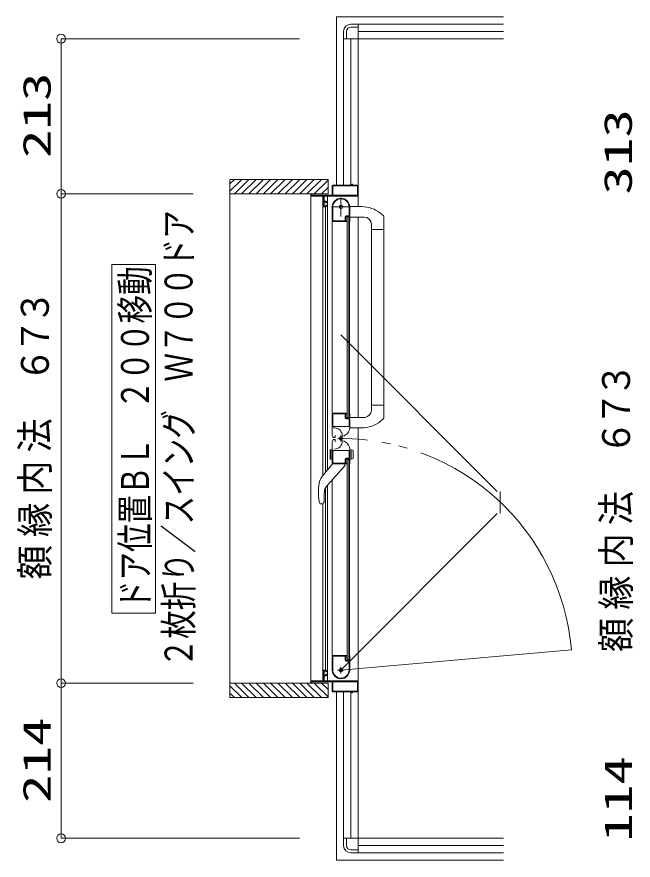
# Model space of a CAD drawing. Units: millimetres on the paper. Extents: x -305 to 305, y -152 to 152.
# Drawn here: x -140.9 to -98.5, y 16.1 to 74.1 of the extents above; entities that cross this region are included whole.
import ezdxf
from ezdxf.enums import TextEntityAlignment as Align

# ---------------------------------------------------------------- set-up
doc = ezdxf.new("R2010")
doc.units = ezdxf.units.MM
doc.linetypes.add('LONG_CHAIN', pattern=[21, 18, -1, 1, -1])
doc.linetypes.add('LONG_DOUBLE_CHAIN', pattern=[21.8, 18, -1, 0.6, -0.6, 0.6, -1])
doc.layers.add('0-0_0', color=7, linetype='Continuous', lineweight=9)
doc.layers.add('0-1_VIEW0001', color=7, linetype='Continuous', lineweight=9)
doc.styles.add('ＭＳ ゴシック', font='')
doc.styles.get('ＭＳ ゴシック').set_extended_font_data('MS Gothic')

# ---------------------------------------------------------------- blocks, each defined once
blk = doc.blocks.new('_ORIGIN')
at = {"layer": '0-0_0'}
blk.add_line((0, 0), (-1, 0), dxfattribs=at)
blk.add_circle((0, 0), 0.5, dxfattribs=at)

msp = doc.modelspace()

# ---------------------------------------------------------------- linework, layer by layer
at = {"layer": '0-1_VIEW0001', "linetype": 'LONG_DOUBLE_CHAIN'}
for p, q in [((-118.934, 74.073), (-118.934, 62.498)), ((-107.434, 74.073), (-118.934, 74.073)), ((-118.619, 52.195), (-107.859, 41.434)), ((-107.659, 41.434), (-107.659, 39.908)), ((-118.619, 29.148), (-107.859, 39.908)), ((-102.755, 30.536), (-118.619, 29.148)), ((-118.934, 27.648), (-118.934, 16.073)), ((-107.434, 16.073), (-118.934, 16.073))]:
    msp.add_line(p, q, dxfattribs=at)
at = {"layer": '0-1_VIEW0001'}
for p, q in [((-117.434, 73.573), (-117.934, 73.573)), ((-117.934, 73.373), (-117.434, 73.373)), ((-117.434, 73.573), (-107.434, 73.573)), ((-117.434, 62.448), (-117.434, 73.573)), ((-107.434, 73.573), (-117.434, 73.573)), ((-117.434, 73.573), (-117.434, 73.173)), ((-121.474, 72.573), (-137.882, 72.573)), ((-118.434, 72.573), (-118.434, 73.073)), ((-118.434, 62.498), (-118.434, 72.573)), ((-118.434, 72.573), (-107.434, 72.573)), ((-118.434, 72.573), (-118.434, 62.498)), ((-118.034, 72.573), (-118.434, 72.573)), ((-118.234, 72.573), (-118.234, 73.073)), ((-117.934, 62.498), (-117.934, 72.573)), ((-117.434, 73.073), (-107.434, 73.073)), ((-137.882, 71.973), (-137.882, 62.498)), ((-126.259, 62.898), (-119.509, 62.898)), ((-126.259, 62.083), (-125.444, 62.898)), ((-126.259, 62.578), (-125.939, 62.898)), ((-126.259, 62.847), (-126.259, 27.248)), ((-125.949, 61.898), (-124.949, 62.898)), ((-125.454, 61.898), (-124.454, 62.898)), ((-124.959, 61.898), (-123.959, 62.898)), ((-124.459, 61.898), (-123.459, 62.898)), ((-123.959, 61.898), (-122.959, 62.898)), ((-123.459, 61.898), (-122.459, 62.898)), ((-122.959, 61.898), (-121.959, 62.898)), ((-122.459, 61.898), (-121.459, 62.898)), ((-121.959, 61.898), (-120.959, 62.898)), ((-121.459, 61.898), (-120.459, 62.898)), ((-120.959, 61.898), (-119.959, 62.898)), ((-120.459, 61.898), (-119.509, 62.848)), ((-119.509, 61.899), (-119.509, 62.898)), ((-119.959, 61.898), (-119.509, 62.348)), ((-119.234, 62.448), (-119.234, 61.813)), ((-119.189, 62.438), (-119.189, 61.813)), ((-117.889, 62.498), (-119.184, 62.498)), ((-117.494, 62.453), (-119.174, 62.453)), ((-117.874, 62.563), (-117.874, 62.513)), ((-117.844, 62.573), (-117.864, 62.573)), ((-117.834, 62.513), (-117.834, 62.563)), ((-117.484, 62.498), (-117.819, 62.498)), ((-117.479, 61.813), (-117.479, 62.438)), ((-117.434, 62.45), (-117.434, 61.024)), ((-128.799, 61.898), (-137.882, 61.898)), ((-126.259, 61.898), (-119.509, 61.898)), ((-120.684, 61.883), (-120.684, 61.763)), ((-120.684, 28.398), (-120.684, 61.748)), ((-120.669, 61.748), (-119.834, 61.748)), ((-120.634, 61.813), (-120.634, 61.883)), ((-119.249, 61.798), (-120.619, 61.798)), ((-119.857, 42.519), (-119.857, 61.748)), ((-119.819, 61.733), (-119.819, 61.048)), ((-119.769, 61.413), (-119.769, 61.733)), ((-119.754, 61.748), (-117.459, 61.748)), ((-119.541, 42.903), (-119.541, 61.748)), ((-119.174, 61.798), (-117.494, 61.798)), ((-137.882, 61.298), (-137.882, 28.848)), ((-119.769, 61.068), (-119.769, 61.338)), ((-119.769, 60.998), (-119.669, 60.998)), ((-119.669, 61.398), (-119.754, 61.398)), ((-119.754, 61.353), (-119.684, 61.353)), ((-119.684, 61.053), (-119.754, 61.053)), ((-119.681, 42.733), (-119.681, 60.998)), ((-119.669, 61.338), (-119.669, 61.293)), ((-119.669, 61.113), (-119.669, 61.068)), ((-119.654, 61.278), (-119.634, 61.278)), ((-119.634, 61.128), (-119.654, 61.128)), ((-119.619, 61.293), (-119.619, 61.348)), ((-119.619, 61.048), (-119.619, 61.113)), ((-119.219, 60.999), (-119.219, 46.823)), ((-119.169, 61.072), (-119.169, 60.058)), ((-118.064, 60.468), (-118.064, 60.998)), ((-118.019, 60.013), (-118.019, 60.998)), ((-117.191, 61.023), (-118.009, 61.026)), ((-118.254, 60.393), (-118.139, 60.393)), ((-118.234, 60.348), (-118.109, 60.348)), ((-118.184, 60.323), (-118.084, 60.323)), ((-118.184, 46.498), (-118.184, 60.323)), ((-118.084, 46.498), (-118.084, 60.323)), ((-115.896, 60.561), (-115.697, 60.377)), ((-119.209, 59.998), (-118.268, 59.998)), ((-119.159, 60.048), (-118.339, 60.048)), ((-118.329, 60.058), (-118.329, 60.318)), ((-118.284, 60.073), (-118.284, 60.298)), ((-118.255, 60.005), (-118.246, 60.02)), ((-118.244, 60.027), (-118.244, 60.033)), ((-118.082, 60.02), (-118.073, 60.005)), ((-118.061, 59.998), (-118.034, 59.998)), ((-118.034, 46.823), (-118.034, 59.998)), ((-117.024, 60.303), (-118.019, 60.303)), ((-117.434, 60.298), (-117.434, 46.524)), ((-116.524, 59.448), (-116.524, 59.803)), ((-115.669, 59.448), (-115.669, 60.308)), ((-116.524, 59.448), (-115.669, 59.448)), ((-116.519, 59.448), (-116.519, 47.374)), ((-115.669, 59.448), (-115.669, 46.512)), ((-131.377, 57.048), (-134.377, 57.048)), ((-134.377, 33.048), (-134.377, 57.048)), ((-131.377, 33.048), (-131.377, 57.048)), ((-116.524, 47.374), (-116.524, 47.019)), ((-116.524, 47.374), (-115.669, 47.374)), ((-119.219, 46.854), (-119.219, 45.284)), ((-119.219, 46.823), (-118.268, 46.823)), ((-119.169, 46.763), (-119.169, 45.903)), ((-118.344, 46.773), (-119.159, 46.773)), ((-118.329, 46.508), (-118.329, 46.758)), ((-118.284, 46.523), (-118.284, 46.748)), ((-118.246, 46.802), (-118.255, 46.816)), ((-118.139, 46.433), (-118.254, 46.433)), ((-118.244, 46.788), (-118.244, 46.794)), ((-118.109, 46.473), (-118.234, 46.473)), ((-118.084, 46.498), (-118.184, 46.498)), ((-118.073, 46.816), (-118.082, 46.802)), ((-118.034, 46.823), (-118.061, 46.823)), ((-118.019, 46.808), (-118.019, 45.822)), ((-116.955, 46.524), (-118.009, 46.524)), ((-115.894, 46.261), (-115.697, 46.444)), ((-119.159, 45.893), (-118.079, 45.893)), ((-118.064, 45.908), (-118.064, 46.358)), ((-119.145, 45.803), (-119.065, 45.803)), ((-119.014, 45.158), (-119.014, 45.308)), ((-118.525, 45.263), (-118.525, 44.883)), ((-118.449, 45.227), (-118.319, 45.302)), ((-117.191, 45.798), (-118.009, 45.796)), ((-117.434, 45.798), (-117.434, 27.698)), ((-117.434, 16.573), (-117.434, 45.798)), ((-119.219, 43.293), (-119.219, 44.863)), ((-119.069, 45.133), (-119.039, 45.133)), ((-119.069, 45.013), (-119.039, 45.013)), ((-119.014, 44.988), (-119.014, 44.838)), ((-118.449, 44.919), (-118.319, 44.844)), ((-119.369, 44.256), (-119.369, 43.69)), ((-119.319, 43.649), (-119.319, 44.296)), ((-119.169, 43.383), (-119.169, 44.243)), ((-119.159, 44.253), (-118.079, 44.253)), ((-118.064, 44.238), (-118.064, 43.788)), ((-118.019, 43.338), (-118.019, 44.324)), ((-118.019, 44.323), (-117.825, 44.27)), ((-117.919, 43.649), (-117.919, 44.296)), ((-117.769, 44.198), (-117.769, 43.747)), ((-119.219, 43.623), (-119.343, 43.656)), ((-118.329, 43.638), (-118.329, 43.388)), ((-118.284, 43.623), (-118.284, 43.398)), ((-118.139, 43.713), (-118.254, 43.713)), ((-118.109, 43.673), (-118.234, 43.673)), ((-118.184, 43.648), (-118.184, 29.823)), ((-118.084, 43.648), (-118.184, 43.648)), ((-118.084, 43.648), (-118.084, 29.823)), ((-118.019, 43.623), (-117.825, 43.675)), ((-119.932, 42.428), (-119.194, 43.323)), ((-118.373, 43.161), (-119.551, 41.873)), ((-118.268, 43.323), (-119.209, 43.323)), ((-118.344, 43.373), (-119.159, 43.373)), ((-118.344, 43.323), (-118.344, 43.232)), ((-118.246, 43.345), (-118.255, 43.33)), ((-118.244, 43.358), (-118.244, 43.352)), ((-118.073, 43.33), (-118.082, 43.345)), ((-118.034, 43.323), (-118.061, 43.323)), ((-118.034, 43.323), (-118.034, 30.148)), ((-119.541, 28.398), (-119.541, 41.885)), ((-119.219, 29.148), (-119.219, 42.236)), ((-119.778, 41.289), (-119.778, 40.77)), ((-119.681, 29.148), (-119.681, 41.688)), ((-120.112, 40.736), (-120.068, 40.621)), ((-120.041, 40.587), (-120.068, 40.621)), ((-119.84, 40.609), (-119.841, 40.606)), ((-120.041, 40.587), (-120.04, 40.586)), ((-119.916, 40.573), (-119.998, 40.573)), ((-119.857, 28.398), (-119.857, 40.573)), ((-131.377, 33.048), (-134.377, 33.048)), ((-119.209, 30.148), (-118.268, 30.148)), ((-119.169, 29.074), (-119.169, 30.088)), ((-119.159, 30.098), (-118.339, 30.098)), ((-118.329, 30.088), (-118.329, 29.828)), ((-118.284, 30.073), (-118.284, 29.848)), ((-118.255, 30.141), (-118.246, 30.127)), ((-118.254, 29.753), (-118.139, 29.753)), ((-118.244, 30.119), (-118.244, 30.113)), ((-118.234, 29.798), (-118.109, 29.798)), ((-118.184, 29.823), (-118.084, 29.823)), ((-118.082, 30.127), (-118.073, 30.141)), ((-118.064, 29.678), (-118.064, 29.148)), ((-118.061, 30.148), (-118.034, 30.148)), ((-118.019, 30.133), (-118.019, 29.148)), ((-119.819, 28.413), (-119.819, 29.098)), ((-119.769, 29.148), (-119.669, 29.148)), ((-119.769, 29.078), (-119.769, 28.808)), ((-119.684, 29.093), (-119.754, 29.093)), ((-119.669, 29.033), (-119.669, 29.078)), ((-119.634, 29.018), (-119.654, 29.018)), ((-119.619, 29.098), (-119.619, 29.033)), ((-119.769, 28.733), (-119.769, 28.413)), ((-119.754, 28.793), (-119.684, 28.793)), ((-119.669, 28.748), (-119.754, 28.748)), ((-119.669, 28.808), (-119.669, 28.853)), ((-119.654, 28.868), (-119.634, 28.868)), ((-119.619, 28.853), (-119.619, 28.798)), ((-128.799, 28.248), (-137.883, 28.248)), ((-128.799, 28.248), (-137.882, 28.248)), ((-126.259, 28.248), (-119.509, 28.248)), ((-126.259, 28.063), (-125.444, 27.248)), ((-125.949, 28.248), (-124.949, 27.248)), ((-125.454, 28.248), (-124.454, 27.248)), ((-124.959, 28.248), (-123.959, 27.248)), ((-124.459, 28.248), (-123.459, 27.248)), ((-123.959, 28.248), (-122.959, 27.248)), ((-123.459, 28.248), (-122.459, 27.248)), ((-122.959, 28.248), (-121.959, 27.248)), ((-122.459, 28.248), (-121.459, 27.248)), ((-121.959, 28.248), (-120.959, 27.248)), ((-121.459, 28.248), (-120.459, 27.248)), ((-120.959, 28.248), (-119.959, 27.248)), ((-120.684, 28.263), (-120.684, 28.383)), ((-120.669, 28.398), (-119.834, 28.398)), ((-120.634, 28.333), (-120.634, 28.263)), ((-119.249, 28.348), (-120.619, 28.348)), ((-120.459, 28.248), (-119.509, 27.298)), ((-119.959, 28.248), (-119.509, 27.798)), ((-119.754, 28.398), (-117.459, 28.398)), ((-119.234, 27.698), (-119.234, 28.333)), ((-119.189, 27.708), (-119.189, 28.333)), ((-119.174, 28.348), (-117.494, 28.348)), ((-117.479, 28.333), (-117.479, 27.708)), ((-137.883, 18.173), (-137.883, 27.648)), ((-126.259, 27.568), (-125.939, 27.248)), ((-117.889, 27.648), (-119.184, 27.648)), ((-117.494, 27.693), (-119.174, 27.693)), ((-118.434, 17.573), (-118.434, 27.648)), ((-118.434, 27.648), (-118.434, 17.573)), ((-117.934, 17.573), (-117.934, 27.648)), ((-117.874, 27.583), (-117.874, 27.633)), ((-117.844, 27.573), (-117.864, 27.573)), ((-117.834, 27.633), (-117.834, 27.583)), ((-117.484, 27.648), (-117.819, 27.648)), ((-121.474, 17.573), (-137.883, 17.573)), ((-118.434, 17.573), (-107.434, 17.573)), ((-118.034, 17.573), (-118.434, 17.573)), ((-118.434, 17.573), (-118.434, 17.073)), ((-118.234, 17.573), (-118.234, 17.073)), ((-117.434, 17.073), (-107.434, 17.073)), ((-117.434, 16.573), (-117.434, 16.973)), ((-117.934, 16.773), (-117.434, 16.773)), ((-117.434, 16.573), (-117.934, 16.573)), ((-117.434, 16.573), (-107.434, 16.573)), ((-107.434, 16.573), (-117.434, 16.573))]:
    msp.add_line(p, q, dxfattribs=at)
at = {"layer": '0-1_VIEW0001', "linetype": 'LONG_CHAIN'}
for p, q in [((-118.619, 60.348), (-118.619, 61.648)), ((-117.969, 60.998), (-119.269, 60.998)), ((-118.619, 45.286), (-118.619, 44.861)), ((-118.832, 45.073), (-118.44, 45.073)), ((-118.849, 29.148), (-118.389, 29.148)), ((-118.619, 28.918), (-118.619, 29.378))]:
    msp.add_line(p, q, dxfattribs=at)
at = {"layer": '0-1_VIEW0001', "color": 5}
msp.add_line((-119.509, 28.248), (-126.259, 28.248), dxfattribs=at)
at = {"layer": '0-1_VIEW0001'}
for points in [[(-119.219, 43.623), (-119.219, 44.323), (-119.343, 44.289)], [(-119.839, 40.609), (-119.838, 40.61), (-119.838, 40.611), (-119.837, 40.612), (-119.836, 40.613), (-119.835, 40.614), (-119.834, 40.616), (-119.833, 40.617), (-119.831, 40.618), (-119.83, 40.62), (-119.829, 40.621), (-119.828, 40.622), (-119.827, 40.624), (-119.826, 40.625), (-119.825, 40.627), (-119.824, 40.628), (-119.823, 40.63), (-119.822, 40.631), (-119.821, 40.633), (-119.82, 40.635), (-119.818, 40.638), (-119.816, 40.641), (-119.814, 40.644), (-119.812, 40.647), (-119.81, 40.651), (-119.808, 40.654), (-119.806, 40.658), (-119.804, 40.661), (-119.802, 40.665), (-119.8, 40.669), (-119.799, 40.673), (-119.797, 40.677), (-119.796, 40.68), (-119.794, 40.684), (-119.793, 40.688), (-119.791, 40.692), (-119.79, 40.696), (-119.789, 40.7), (-119.787, 40.705), (-119.786, 40.709)], [(-119.786, 40.709), (-119.785, 40.713), (-119.784, 40.717), (-119.783, 40.721), (-119.782, 40.726), (-119.782, 40.73), (-119.781, 40.734), (-119.78, 40.738), (-119.78, 40.743), (-119.779, 40.747), (-119.779, 40.752), (-119.779, 40.754), (-119.778, 40.756), (-119.778, 40.758), (-119.778, 40.76), (-119.778, 40.762), (-119.778, 40.764), (-119.778, 40.767), (-119.778, 40.769), (-119.778, 40.771), (-119.778, 40.773)], [(-119.998, 40.573), (-120, 40.573), (-120.002, 40.574), (-120.005, 40.574), (-120.007, 40.574), (-120.009, 40.574), (-120.011, 40.575), (-120.013, 40.575), (-120.016, 40.576), (-120.018, 40.576), (-120.02, 40.576), (-120.022, 40.577), (-120.025, 40.578), (-120.027, 40.578), (-120.029, 40.579), (-120.031, 40.58), (-120.033, 40.581), (-120.035, 40.582), (-120.037, 40.584), (-120.039, 40.585), (-120.04, 40.586)], [(-126.259, 27.248), (-119.509, 27.248), (-119.509, 28.249)]]:
    msp.add_lwpolyline(points, dxfattribs=at)
for centre, radius in [((-118.619, 60.998), 0.125), ((-118.619, 45.073), 0.113), ((-118.619, 29.148), 0.125)]:
    msp.add_circle(centre, radius, dxfattribs=at)
for centre, radius, start, end in [((-117.934, 73.073), 0.5, 90, 180), ((-117.934, 73.073), 0.3, 90, 180), ((-119.184, 62.448), 0.05, 90, 180), ((-119.174, 62.438), 0.015, 90, 180), ((-117.889, 62.513), 0.015, 270, 0), ((-117.864, 62.563), 0.01, 90, 180), ((-117.844, 62.563), 0.01, 0, 90), ((-117.819, 62.513), 0.015, 180, 270), ((-117.494, 62.438), 0.015, 0, 90), ((-117.484, 62.448), 0.05, 0, 90), ((-120.669, 61.883), 0.015, 90, 180), ((-120.669, 61.763), 0.015, 180, 270), ((-120.649, 61.883), 0.015, 0, 90), ((-120.619, 61.813), 0.015, 180, 270), ((-119.834, 61.733), 0.015, 0, 90), ((-119.754, 61.733), 0.015, 90, 180), ((-119.249, 61.813), 0.015, 270, 0), ((-118.619, 60.998), 0.6, 0, 180), ((-119.174, 61.813), 0.015, 180, 270), ((-118.619, 60.998), 0.555, 0, 172.23293), ((-117.494, 61.813), 0.015, 270, 0), ((-117.459, 61.773), 0.025, 270, 0), ((-119.769, 61.048), 0.05, 180, 270), ((-119.754, 61.413), 0.015, 180, 270), ((-119.754, 61.338), 0.015, 90, 180), ((-119.754, 61.068), 0.015, 180, 270), ((-119.684, 61.338), 0.015, 0, 90), ((-119.684, 61.068), 0.015, 270, 0), ((-119.669, 61.348), 0.05, 0, 90), ((-119.654, 61.293), 0.015, 180, 270), ((-119.654, 61.113), 0.015, 90, 180), ((-119.669, 61.048), 0.05, 270, 0), ((-119.634, 61.293), 0.015, 270, 0), ((-119.634, 61.113), 0.015, 0, 90), ((-119.159, 61.072), 0.01, 172.23293, 180), ((-117.199, 58.953), 2.07, 50.97582, 89.8), ((-118.254, 60.318), 0.075, 90, 180), ((-118.234, 60.298), 0.05, 90, 180), ((-118.139, 60.468), 0.075, 270, 0), ((-118.109, 60.323), 0.025, 0, 90), ((-115.769, 60.308), 0.1, 0, 43.47243), ((-119.209, 60.008), 0.01, 180, 270), ((-119.159, 60.058), 0.01, 180, 270), ((-118.339, 60.058), 0.01, 270, 0), ((-118.259, 60.073), 0.025, 180, 270), ((-118.268, 60.013), 0.015, 270, 329.03624), ((-118.259, 60.033), 0.015, 0, 90), ((-118.259, 60.027), 0.015, 329.03624, 0), ((-118.069, 60.027), 0.015, 180, 210.96376), ((-118.061, 60.013), 0.015, 210.96376, 270), ((-118.034, 60.013), 0.015, 270, 0), ((-117.024, 59.803), 0.5, 0, 90), ((-117.024, 47.019), 0.5, 277.95562, 0), ((-119.209, 46.813), 0.01, 90, 180), ((-119.159, 46.763), 0.01, 90, 180), ((-118.344, 46.758), 0.015, 0, 90), ((-118.254, 46.508), 0.075, 180, 270), ((-118.259, 46.748), 0.025, 90, 180), ((-118.234, 46.523), 0.05, 180, 270), ((-118.268, 46.808), 0.015, 30.96376, 90), ((-118.259, 46.788), 0.015, 270, 0), ((-118.259, 46.794), 0.015, 0, 30.96376), ((-118.139, 46.358), 0.075, 0, 90), ((-118.109, 46.498), 0.025, 270, 0), ((-118.069, 46.794), 0.015, 149.03624, 180), ((-118.061, 46.808), 0.015, 90, 149.03624), ((-118.034, 46.808), 0.015, 0, 90), ((-115.769, 46.513), 0.1, 316.52757, 0), ((-119.159, 45.903), 0.01, 180, 270), ((-118.619, 45.822), 0.6, 300, 0), ((-118.079, 45.908), 0.015, 270, 0), ((-117.199, 47.868), 2.07, 270.2, 309.05814), ((-119.069, 45.283), 0.15, 180, 270), ((-119.065, 45.263), 0.54, 0, 90), ((-119.069, 44.863), 0.15, 90, 180), ((-119.065, 44.883), 0.54, 270, 0), ((-119.039, 45.158), 0.025, 270, 0), ((-119.039, 44.988), 0.025, 0, 90), ((-118.619, 44.324), 0.6, 0, 60), ((-119.334, 44.256), 0.035, 105, 180), ((-119.159, 44.243), 0.01, 90, 180), ((-118.079, 44.238), 0.015, 0, 90), ((-117.844, 44.198), 0.075, 0, 75), ((-119.334, 43.69), 0.035, 180, 255), ((-118.254, 43.638), 0.075, 90, 180), ((-118.234, 43.623), 0.05, 90, 180), ((-118.139, 43.788), 0.075, 270, 0), ((-118.109, 43.648), 0.025, 0, 90), ((-117.844, 43.747), 0.075, 285, 0), ((-119.209, 43.333), 0.01, 180, 270), ((-119.159, 43.383), 0.01, 180, 270), ((-118.444, 43.232), 0.1, 317.56377, 0), ((-118.344, 43.388), 0.015, 270, 0), ((-118.259, 43.398), 0.025, 180, 270), ((-118.268, 43.338), 0.015, 270, 329.03624), ((-118.259, 43.358), 0.015, 0, 90), ((-118.259, 43.352), 0.015, 329.03624, 0), ((-118.069, 43.352), 0.015, 180, 210.96376), ((-118.061, 43.338), 0.015, 210.96376, 270), ((-118.034, 43.338), 0.015, 270, 0), ((-119.238, 41.855), 0.9, 140.5, 170.71156), ((-116.504, 41.408), 3.67, 170.71156, 190.5453), ((-118.913, 41.289), 0.865, 137.56377, 180), ((-119.916, 40.673), 0.1, 270, 318.18968), ((-119.209, 30.138), 0.01, 90, 180), ((-119.159, 30.088), 0.01, 90, 180), ((-118.339, 30.088), 0.01, 0, 90), ((-118.254, 29.828), 0.075, 180, 270), ((-118.259, 30.073), 0.025, 90, 180), ((-118.234, 29.848), 0.05, 180, 270), ((-118.268, 30.133), 0.015, 30.96376, 90), ((-118.259, 30.113), 0.015, 270, 0), ((-118.259, 30.119), 0.015, 0, 30.96376), ((-118.139, 29.678), 0.075, 0, 90), ((-118.109, 29.823), 0.025, 270, 0), ((-118.069, 30.119), 0.015, 149.03624, 180), ((-118.061, 30.133), 0.015, 90, 149.03624), ((-118.034, 30.133), 0.015, 0, 90), ((-119.769, 29.098), 0.05, 90, 180), ((-119.754, 29.078), 0.015, 90, 180), ((-119.684, 29.078), 0.015, 0, 90), ((-119.669, 29.098), 0.05, 0, 90), ((-119.654, 29.033), 0.015, 180, 270), ((-119.634, 29.033), 0.015, 270, 0), ((-119.204, 29.248), 0.015, 177.30646, 180), ((-118.619, 29.148), 0.6, 180, 0), ((-118.619, 29.148), 0.555, 187.76707, 0), ((-119.159, 29.074), 0.01, 180, 187.76707), ((-119.754, 28.808), 0.015, 180, 270), ((-119.754, 28.733), 0.015, 90, 180), ((-119.684, 28.808), 0.015, 270, 0), ((-119.654, 28.853), 0.015, 90, 180), ((-119.669, 28.798), 0.05, 270, 0), ((-119.634, 28.853), 0.015, 0, 90), ((-120.669, 28.383), 0.015, 90, 180), ((-120.669, 28.263), 0.015, 180, 270), ((-120.649, 28.263), 0.015, 270, 0), ((-120.619, 28.333), 0.015, 90, 180), ((-119.834, 28.413), 0.015, 270, 0), ((-119.754, 28.413), 0.015, 180, 270), ((-119.249, 28.333), 0.015, 0, 90), ((-119.174, 28.333), 0.015, 90, 180), ((-117.494, 28.333), 0.015, 0, 90), ((-117.459, 28.373), 0.025, 0, 90), ((-119.184, 27.698), 0.05, 180, 270), ((-119.174, 27.708), 0.015, 180, 270), ((-117.889, 27.633), 0.015, 0, 90), ((-117.864, 27.583), 0.01, 180, 270), ((-117.844, 27.583), 0.01, 270, 0), ((-117.819, 27.633), 0.015, 90, 180), ((-117.494, 27.708), 0.015, 270, 0), ((-117.484, 27.698), 0.05, 270, 0), ((-117.934, 17.073), 0.5, 180, 270), ((-117.934, 17.073), 0.3, 180, 270)]:
    msp.add_arc(centre, radius, start, end, dxfattribs=at)
at = {"layer": '0-1_VIEW0001', "linetype": 'LONG_DOUBLE_CHAIN'}
msp.add_arc((-118.619, 29.148), 15.925, 5, 90, dxfattribs=at)

# ---------------------------------------------------------------- block references
at = {"layer": '0-1_VIEW0001', "xscale": 0.6, "yscale": 0.6}
for p, rotation in [((-137.882, 72.573), 90), ((-137.882, 61.898), 270), ((-137.882, 61.898), 90), ((-137.883, 28.248), 90), ((-137.882, 28.248), 270), ((-137.883, 17.573), 270)]:
    msp.add_blockref('_ORIGIN', p, dxfattribs=dict(at, rotation=rotation))

# ---------------------------------------------------------------- texts
at = {"layer": '0-1_VIEW0001', "style": 'ＭＳ ゴシック'}
for s, width, p in [('213', 1.5, (-138.021, 64.362)), ('313', 1.5, (-98.021, 61.846)), ('２枚折り／スイング\u3000Ｗ７００ドア', 0.75, (-128.26, 29.333)), ('ドア位置ＢＬ\u3000２００移動', 0.75, (-131.258, 33.333)), ('３', 0.9, (-138.148, 52.924)), ('７', 0.9, (-138.148, 50.936)), ('６', 0.9, (-138.148, 48.948)), ('３', 0.9, (-98.148, 47.924)), ('７', 0.9, (-98.148, 45.936)), ('法', 0.9, (-138.148, 44.108)), ('６', 0.9, (-98.148, 43.948)), ('内', 0.9, (-138.148, 41.2)), ('法', 0.9, (-98.148, 39.108)), ('縁', 0.9, (-138.148, 38.292)), ('内', 0.9, (-98.148, 36.2)), ('額', 0.9, (-138.148, 35.384)), ('縁', 0.9, (-98.148, 33.292)), ('額', 0.9, (-98.148, 30.384)), ('214', 1.5, (-138.022, 20.001)), ('114', 1.5, (-98.013, 17.34))]:
    msp.add_text(s, height=1.921, rotation=90, dxfattribs=dict(at, width=width)).set_placement(p, align=Align.BOTTOM_LEFT)

doc.saveas('drawing.dxf')
